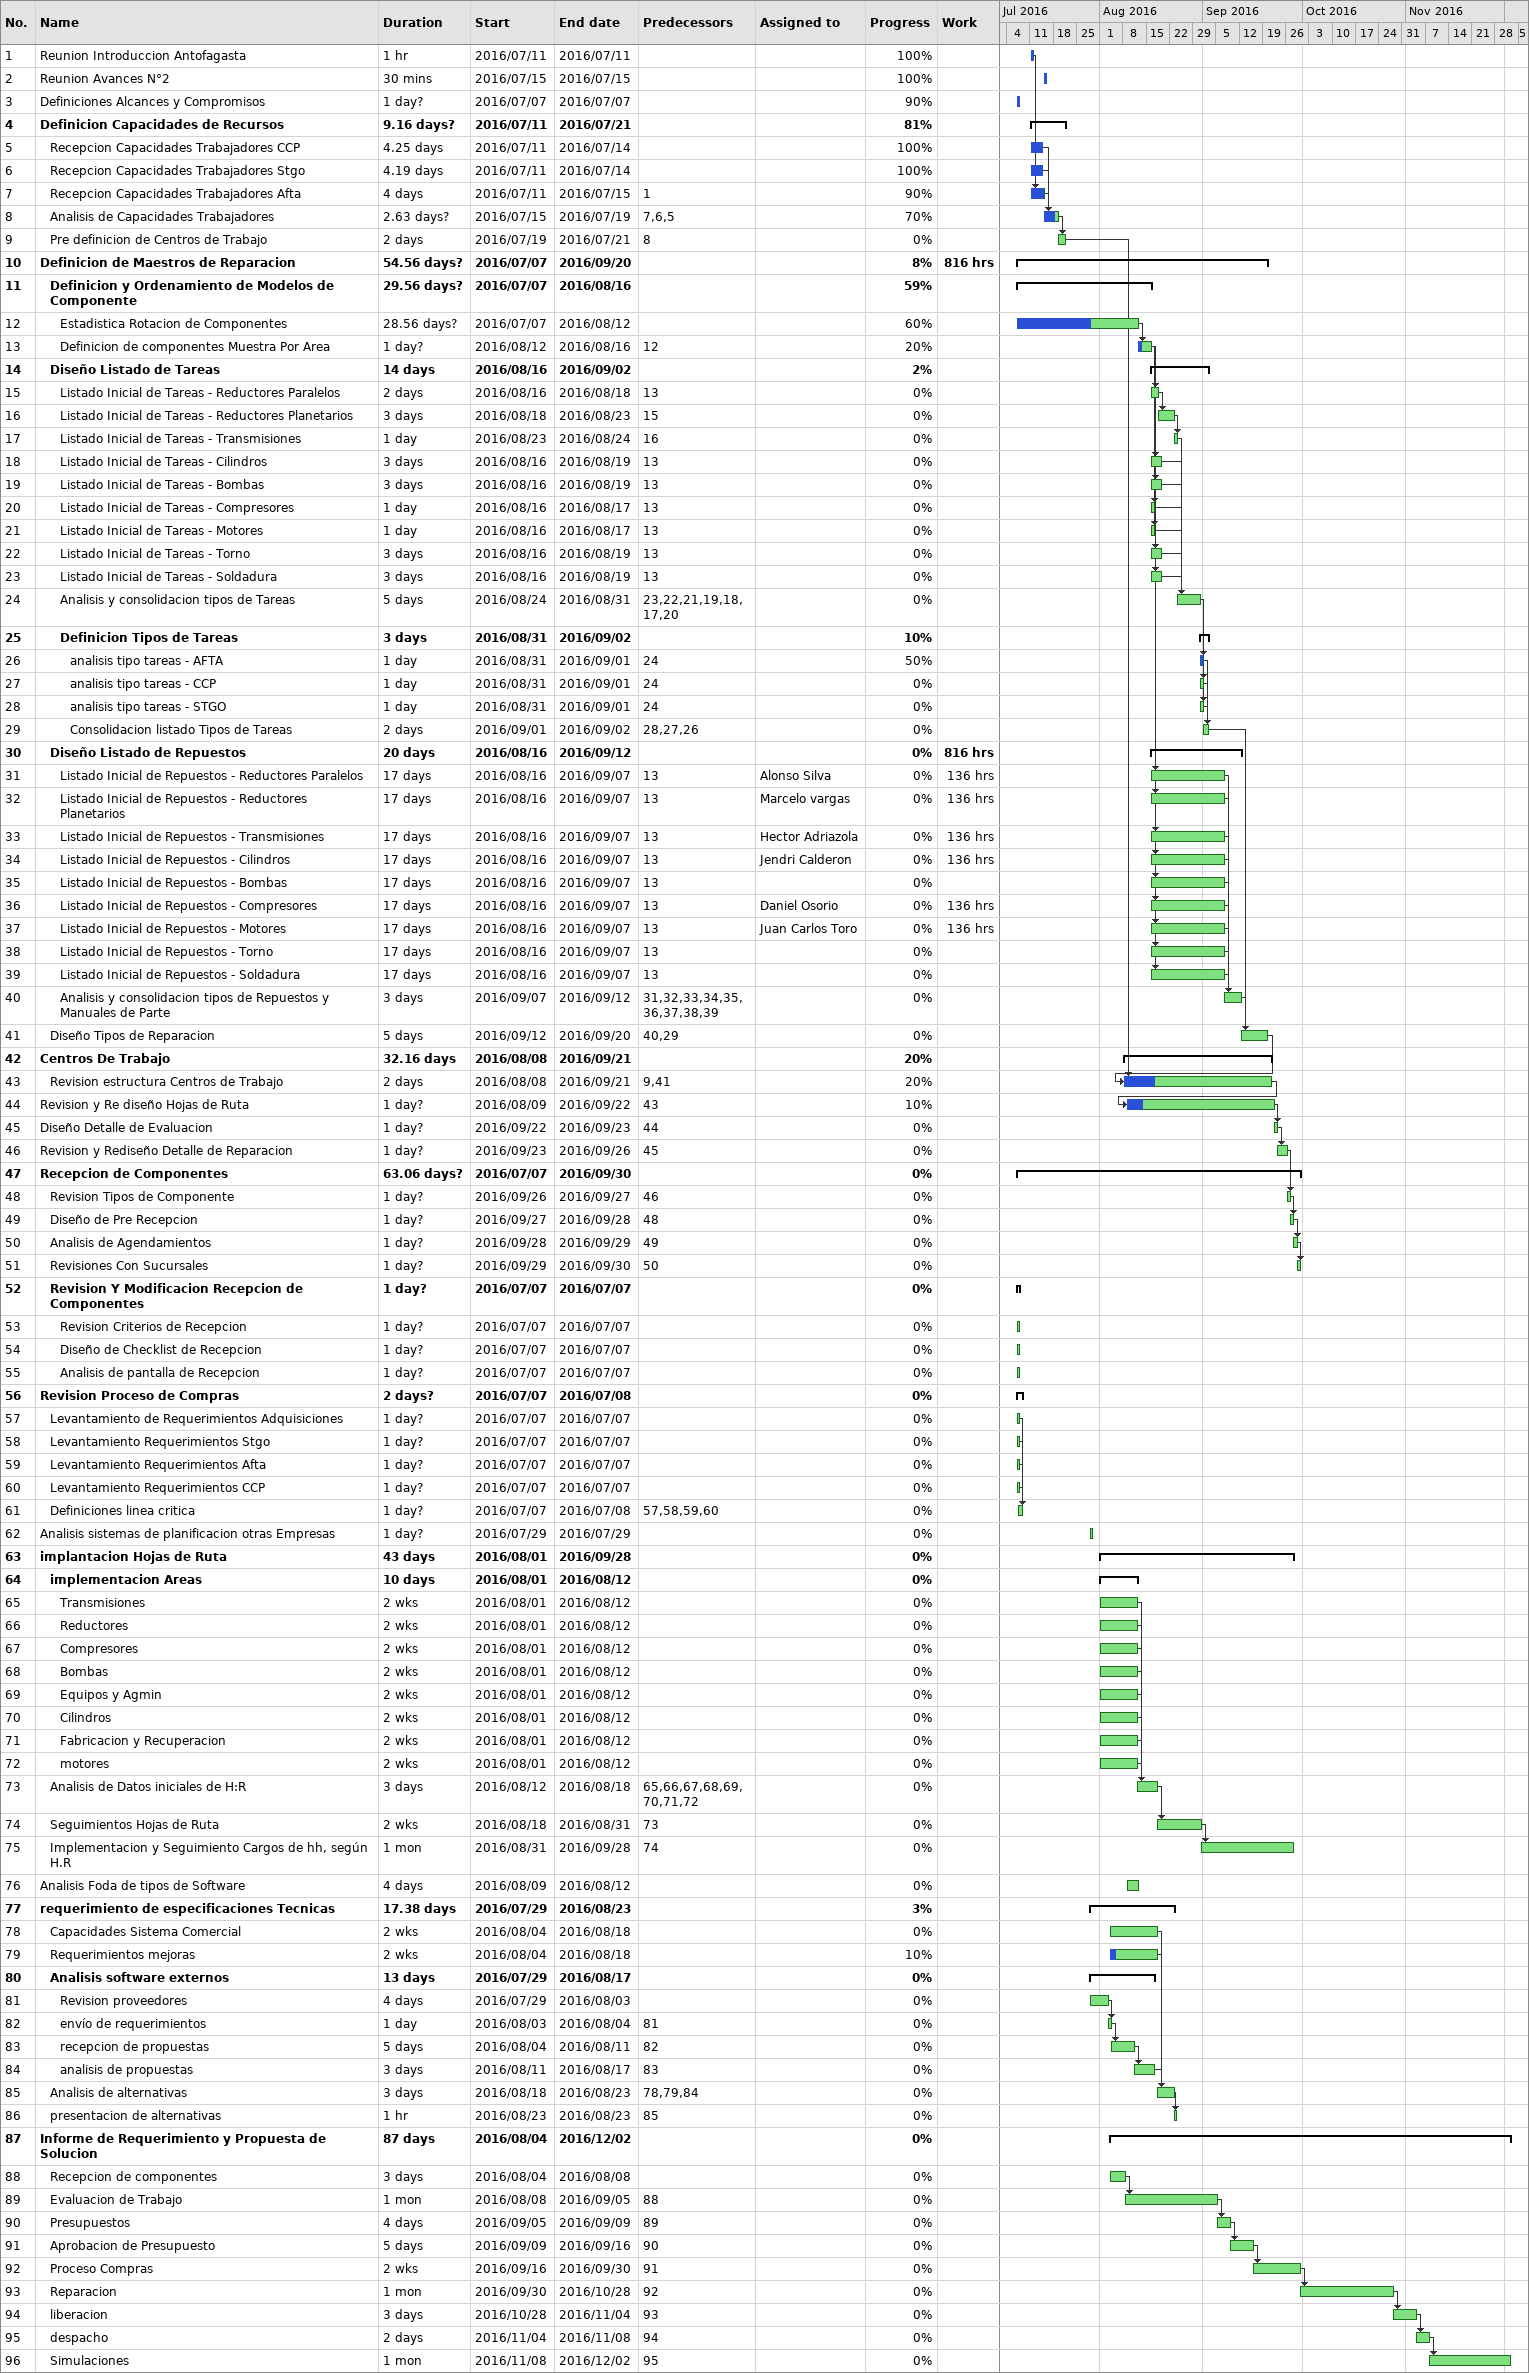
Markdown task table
| ID | Level | Task | Duration | Start | Finish | Predecessors | Resources | % complete | Work (h) |
|---|---|---|---|---|---|---|---|---|---|
| 1 | 1 | Reunion Introduccion Antofagasta | 1h | 2016-07-11 | 2016-07-11 |  |  | 100 |  |
| 2 | 1 | Reunion Avances N°2 | 30min | 2016-07-15 | 2016-07-15 |  |  | 100 |  |
| 3 | 1 | Definiciones Alcances y Compromisos | 1d? | 2016-07-07 | 2016-07-07 |  |  | 90 |  |
| 4 | 1 | **Definicion Capacidades de Recursos** | 9.16d? | 2016-07-11 | 2016-07-21 |  |  | 81 |  |
| 5 | 2 | Recepcion Capacidades Trabajadores CCP | 4.25d | 2016-07-11 | 2016-07-14 |  |  | 100 |  |
| 6 | 2 | Recepcion Capacidades Trabajadores Stgo | 4.19d | 2016-07-11 | 2016-07-14 |  |  | 100 |  |
| 7 | 2 | Recepcion Capacidades Trabajadores Afta | 4d | 2016-07-11 | 2016-07-15 | 1 |  | 90 |  |
| 8 | 2 | Analisis de Capacidades Trabajadores | 2.63d? | 2016-07-15 | 2016-07-19 | 7, 6, 5 |  | 70 |  |
| 9 | 2 | Pre definicion de Centros de Trabajo | 2d | 2016-07-19 | 2016-07-21 | 8 |  | 0 |  |
| 10 | 1 | **Definicion de Maestros de Reparacion** | 54.56d? | 2016-07-07 | 2016-09-20 |  |  | 8 | 816 |
| 11 | 2 | **Definicion y Ordenamiento de Modelos de Componente** | 29.56d? | 2016-07-07 | 2016-08-16 |  |  | 59 |  |
| 12 | 3 | Estadistica Rotacion de Componentes | 28.56d? | 2016-07-07 | 2016-08-12 |  |  | 60 |  |
| 13 | 3 | Definicion de componentes Muestra Por Area | 1d? | 2016-08-12 | 2016-08-16 | 12 |  | 20 |  |
| 14 | 2 | **Diseño Listado de Tareas** | 14d | 2016-08-16 | 2016-09-02 |  |  | 2 |  |
| 15 | 3 | Listado Inicial de Tareas - Reductores Paralelos | 2d | 2016-08-16 | 2016-08-18 | 13 |  | 0 |  |
| 16 | 3 | Listado Inicial de Tareas - Reductores Planetarios | 3d | 2016-08-18 | 2016-08-23 | 15 |  | 0 |  |
| 17 | 3 | Listado Inicial de Tareas - Transmisiones | 1d | 2016-08-23 | 2016-08-24 | 16 |  | 0 |  |
| 18 | 3 | Listado Inicial de Tareas - Cilindros | 3d | 2016-08-16 | 2016-08-19 | 13 |  | 0 |  |
| 19 | 3 | Listado Inicial de Tareas - Bombas | 3d | 2016-08-16 | 2016-08-19 | 13 |  | 0 |  |
| 20 | 3 | Listado Inicial de Tareas - Compresores | 1d | 2016-08-16 | 2016-08-17 | 13 |  | 0 |  |
| 21 | 3 | Listado Inicial de Tareas - Motores | 1d | 2016-08-16 | 2016-08-17 | 13 |  | 0 |  |
| 22 | 3 | Listado Inicial de Tareas - Torno | 3d | 2016-08-16 | 2016-08-19 | 13 |  | 0 |  |
| 23 | 3 | Listado Inicial de Tareas - Soldadura | 3d | 2016-08-16 | 2016-08-19 | 13 |  | 0 |  |
| 24 | 3 | Analisis y consolidacion tipos de Tareas | 5d | 2016-08-24 | 2016-08-31 | 23, 22, 21, 19, 18, 17, 20 |  | 0 |  |
| 25 | 3 | **Definicion Tipos de Tareas** | 3d | 2016-08-31 | 2016-09-02 |  |  | 10 |  |
| 26 | 4 | analisis tipo tareas - AFTA | 1d | 2016-08-31 | 2016-09-01 | 24 |  | 50 |  |
| 27 | 4 | analisis tipo tareas - CCP | 1d | 2016-08-31 | 2016-09-01 | 24 |  | 0 |  |
| 28 | 4 | analisis tipo tareas - STGO | 1d | 2016-08-31 | 2016-09-01 | 24 |  | 0 |  |
| 29 | 4 | Consolidacion listado Tipos de Tareas | 2d | 2016-09-01 | 2016-09-02 | 28, 27, 26 |  | 0 |  |
| 30 | 2 | **Diseño Listado de Repuestos** | 20d | 2016-08-16 | 2016-09-12 |  |  | 0 | 816 |
| 31 | 3 | Listado Inicial de Repuestos - Reductores Paralelos | 17d | 2016-08-16 | 2016-09-07 | 13 | Alonso Silva | 0 | 136 |
| 32 | 3 | Listado Inicial de Repuestos - Reductores Planetarios | 17d | 2016-08-16 | 2016-09-07 | 13 | Marcelo vargas | 0 | 136 |
| 33 | 3 | Listado Inicial de Repuestos - Transmisiones | 17d | 2016-08-16 | 2016-09-07 | 13 | Hector Adriazola | 0 | 136 |
| 34 | 3 | Listado Inicial de Repuestos - Cilindros | 17d | 2016-08-16 | 2016-09-07 | 13 | Jendri Calderon | 0 | 136 |
| 35 | 3 | Listado Inicial de Repuestos - Bombas | 17d | 2016-08-16 | 2016-09-07 | 13 |  | 0 |  |
| 36 | 3 | Listado Inicial de Repuestos - Compresores | 17d | 2016-08-16 | 2016-09-07 | 13 | Daniel Osorio | 0 | 136 |
| 37 | 3 | Listado Inicial de Repuestos - Motores | 17d | 2016-08-16 | 2016-09-07 | 13 | Juan Carlos Toro | 0 | 136 |
| 38 | 3 | Listado Inicial de Repuestos - Torno | 17d | 2016-08-16 | 2016-09-07 | 13 |  | 0 |  |
| 39 | 3 | Listado Inicial de Repuestos - Soldadura | 17d | 2016-08-16 | 2016-09-07 | 13 |  | 0 |  |
| 40 | 3 | Analisis y consolidacion tipos de Repuestos y Manuales de Parte | 3d | 2016-09-07 | 2016-09-12 | 31, 32, 33, 34, 35, 36, 37, 38, 39 |  | 0 |  |
| 41 | 2 | Diseño Tipos de Reparacion | 5d | 2016-09-12 | 2016-09-20 | 40, 29 |  | 0 |  |
| 42 | 1 | **Centros De Trabajo** | 32.16d | 2016-08-08 | 2016-09-21 |  |  | 20 |  |
| 43 | 2 | Revision estructura Centros de Trabajo | 2d | 2016-08-08 | 2016-09-21 | 9, 41 |  | 20 |  |
| 44 | 1 | Revision y Re diseño Hojas de Ruta | 1d? | 2016-08-09 | 2016-09-22 | 43 |  | 10 |  |
| 45 | 1 | Diseño Detalle de Evaluacion | 1d? | 2016-09-22 | 2016-09-23 | 44 |  | 0 |  |
| 46 | 1 | Revision y Rediseño Detalle de Reparacion | 1d? | 2016-09-23 | 2016-09-26 | 45 |  | 0 |  |
| 47 | 1 | **Recepcion de Componentes** | 63.06d? | 2016-07-07 | 2016-09-30 |  |  | 0 |  |
| 48 | 2 | Revision Tipos de Componente | 1d? | 2016-09-26 | 2016-09-27 | 46 |  | 0 |  |
| 49 | 2 | Diseño de Pre Recepcion | 1d? | 2016-09-27 | 2016-09-28 | 48 |  | 0 |  |
| 50 | 2 | Analisis de Agendamientos | 1d? | 2016-09-28 | 2016-09-29 | 49 |  | 0 |  |
| 51 | 2 | Revisiones Con Sucursales | 1d? | 2016-09-29 | 2016-09-30 | 50 |  | 0 |  |
| 52 | 2 | **Revision Y Modificacion Recepcion de Componentes** | 1d? | 2016-07-07 | 2016-07-07 |  |  | 0 |  |
| 53 | 3 | Revision Criterios de Recepcion | 1d? | 2016-07-07 | 2016-07-07 |  |  | 0 |  |
| 54 | 3 | Diseño de Checklist de Recepcion | 1d? | 2016-07-07 | 2016-07-07 |  |  | 0 |  |
| 55 | 3 | Analisis de pantalla de Recepcion | 1d? | 2016-07-07 | 2016-07-07 |  |  | 0 |  |
| 56 | 1 | **Revision Proceso de Compras** | 2d? | 2016-07-07 | 2016-07-08 |  |  | 0 |  |
| 57 | 2 | Levantamiento de Requerimientos Adquisiciones | 1d? | 2016-07-07 | 2016-07-07 |  |  | 0 |  |
| 58 | 2 | Levantamiento Requerimientos Stgo | 1d? | 2016-07-07 | 2016-07-07 |  |  | 0 |  |
| 59 | 2 | Levantamiento Requerimientos Afta | 1d? | 2016-07-07 | 2016-07-07 |  |  | 0 |  |
| 60 | 2 | Levantamiento Requerimientos CCP | 1d? | 2016-07-07 | 2016-07-07 |  |  | 0 |  |
| 61 | 2 | Definiciones linea critica | 1d? | 2016-07-07 | 2016-07-08 | 57, 58, 59, 60 |  | 0 |  |
| 62 | 1 | Analisis sistemas de planificacion otras Empresas | 1d? | 2016-07-29 | 2016-07-29 |  |  | 0 |  |
| 63 | 1 | **implantacion Hojas de Ruta** | 43d | 2016-08-01 | 2016-09-28 |  |  | 0 |  |
| 64 | 2 | **implementacion Areas** | 10d | 2016-08-01 | 2016-08-12 |  |  | 0 |  |
| 65 | 3 | Transmisiones | 2w | 2016-08-01 | 2016-08-12 |  |  | 0 |  |
| 66 | 3 | Reductores | 2w | 2016-08-01 | 2016-08-12 |  |  | 0 |  |
| 67 | 3 | Compresores | 2w | 2016-08-01 | 2016-08-12 |  |  | 0 |  |
| 68 | 3 | Bombas | 2w | 2016-08-01 | 2016-08-12 |  |  | 0 |  |
| 69 | 3 | Equipos y Agmin | 2w | 2016-08-01 | 2016-08-12 |  |  | 0 |  |
| 70 | 3 | Cilindros | 2w | 2016-08-01 | 2016-08-12 |  |  | 0 |  |
| 71 | 3 | Fabricacion y Recuperacion | 2w | 2016-08-01 | 2016-08-12 |  |  | 0 |  |
| 72 | 3 | motores | 2w | 2016-08-01 | 2016-08-12 |  |  | 0 |  |
| 73 | 2 | Analisis de Datos iniciales de H:R | 3d | 2016-08-12 | 2016-08-18 | 65, 66, 67, 68, 69, 70, 71, 72 |  | 0 |  |
| 74 | 2 | Seguimientos Hojas de Ruta | 2w | 2016-08-18 | 2016-08-31 | 73 |  | 0 |  |
| 75 | 2 | Implementacion y Seguimiento Cargos de hh, según H.R | 1mo | 2016-08-31 | 2016-09-28 | 74 |  | 0 |  |
| 76 | 1 | Analisis Foda de tipos de Software | 4d | 2016-08-09 | 2016-08-12 |  |  | 0 |  |
| 77 | 1 | **requerimiento de especificaciones Tecnicas** | 17.38d | 2016-07-29 | 2016-08-23 |  |  | 3 |  |
| 78 | 2 | Capacidades Sistema Comercial | 2w | 2016-08-04 | 2016-08-18 |  |  | 0 |  |
| 79 | 2 | Requerimientos mejoras | 2w | 2016-08-04 | 2016-08-18 |  |  | 10 |  |
| 80 | 2 | **Analisis software externos** | 13d | 2016-07-29 | 2016-08-17 |  |  | 0 |  |
| 81 | 3 | Revision proveedores | 4d | 2016-07-29 | 2016-08-03 |  |  | 0 |  |
| 82 | 3 | envío de requerimientos | 1d | 2016-08-03 | 2016-08-04 | 81 |  | 0 |  |
| 83 | 3 | recepcion de propuestas | 5d | 2016-08-04 | 2016-08-11 | 82 |  | 0 |  |
| 84 | 3 | analisis de propuestas | 3d | 2016-08-11 | 2016-08-17 | 83 |  | 0 |  |
| 85 | 2 | Analisis de alternativas | 3d | 2016-08-18 | 2016-08-23 | 78, 79, 84 |  | 0 |  |
| 86 | 2 | presentacion de alternativas | 1h | 2016-08-23 | 2016-08-23 | 85 |  | 0 |  |
| 87 | 1 | **Informe de Requerimiento y Propuesta de Solucion** | 87d | 2016-08-04 | 2016-12-02 |  |  | 0 |  |
| 88 | 2 | Recepcion de componentes | 3d | 2016-08-04 | 2016-08-08 |  |  | 0 |  |
| 89 | 2 | Evaluacion de Trabajo | 1mo | 2016-08-08 | 2016-09-05 | 88 |  | 0 |  |
| 90 | 2 | Presupuestos | 4d | 2016-09-05 | 2016-09-09 | 89 |  | 0 |  |
| 91 | 2 | Aprobacion de Presupuesto | 5d | 2016-09-09 | 2016-09-16 | 90 |  | 0 |  |
| 92 | 2 | Proceso Compras | 2w | 2016-09-16 | 2016-09-30 | 91 |  | 0 |  |
| 93 | 2 | Reparacion | 1mo | 2016-09-30 | 2016-10-28 | 92 |  | 0 |  |
| 94 | 2 | liberacion | 3d | 2016-10-28 | 2016-11-04 | 93 |  | 0 |  |
| 95 | 2 | despacho | 2d | 2016-11-04 | 2016-11-08 | 94 |  | 0 |  |
| 96 | 2 | Simulaciones | 1mo | 2016-11-08 | 2016-12-02 | 95 |  | 0 |  |
